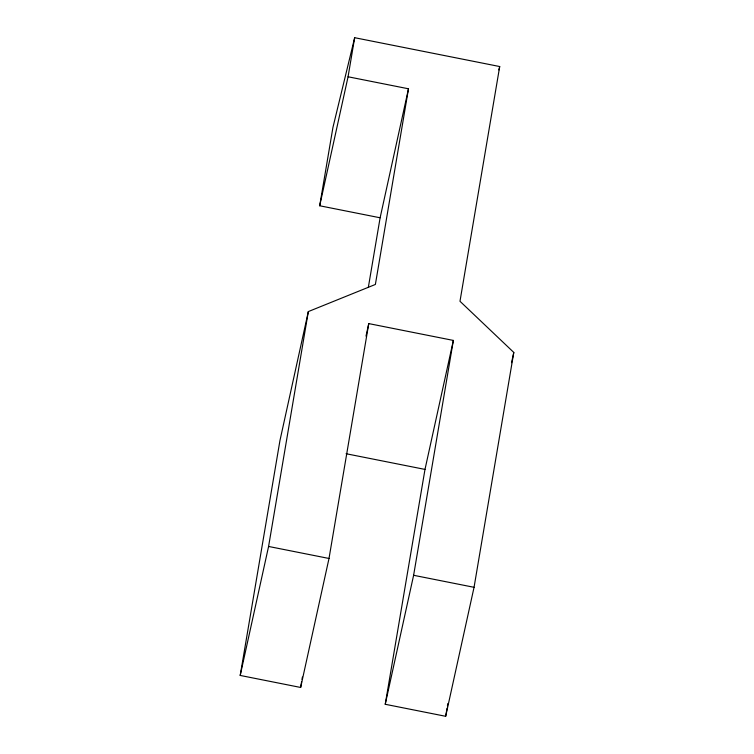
<?xml version="1.0" encoding="UTF-8"?>
<svg xmlns="http://www.w3.org/2000/svg" width="754" height="754" viewBox="0 0 754 754"><rect width="100%" height="100%" fill="white"/><g stroke="black" fill="none" stroke-linecap="round" stroke-linejoin="round"><path stroke-width="1.13" d="M368.763 323.598L329.008 558.469L300.639 687.459L240.206 675.443L279.951 440.572L308.329 311.581L375.379 284.456L408.489 88.793L348.065 76.776L354.672 37.7L499.704 66.54L459.987 301.28L513.794 352.438L474.049 587.309L445.671 716.3L385.237 704.283L424.992 469.412L453.361 340.422L368.763 323.598L365.992 336.152M368.357 287.246L380.12 217.783L319.687 205.767L332.929 127.483L354.672 37.7M240.206 675.443L268.584 546.462L308.329 311.581M300.639 687.459L301.619 681.682M302.005 679.363L302.401 677.054M385.237 704.283L413.616 575.293L453.361 340.422M445.671 716.3L447.047 708.204M447.433 705.885L447.829 703.576M319.687 205.767L348.065 76.776M380.12 217.783L408.489 88.793M511.532 362.712L513.794 352.438M498.884 69.943L499.704 66.54M346.095 453.729L424.992 469.412M268.584 546.462L329.008 558.469M413.616 575.293L474.049 587.309"/></g></svg>
